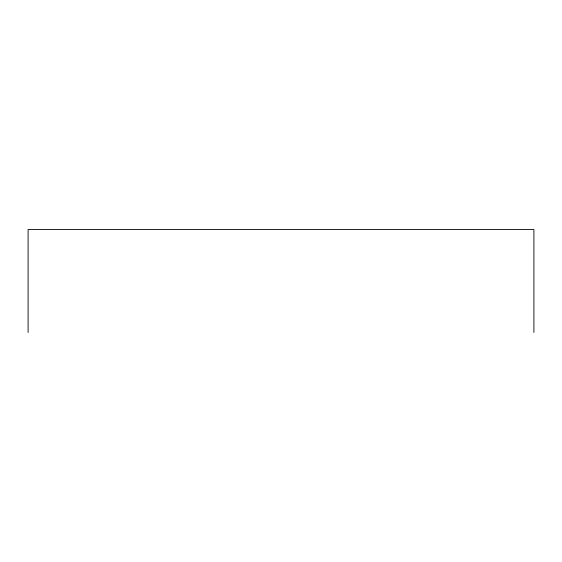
<?xml version="1.0" encoding="UTF-8"?>
<svg xmlns="http://www.w3.org/2000/svg" width="562" height="562" viewBox="0 0 562 562"><rect width="100%" height="100%" fill="white"/><g stroke="black" fill="none" stroke-linecap="round" stroke-linejoin="round"><path stroke-width="0.84" d="M533.9 332.458L533.9 229.542L28.1 229.542L28.1 332.458"/></g></svg>
